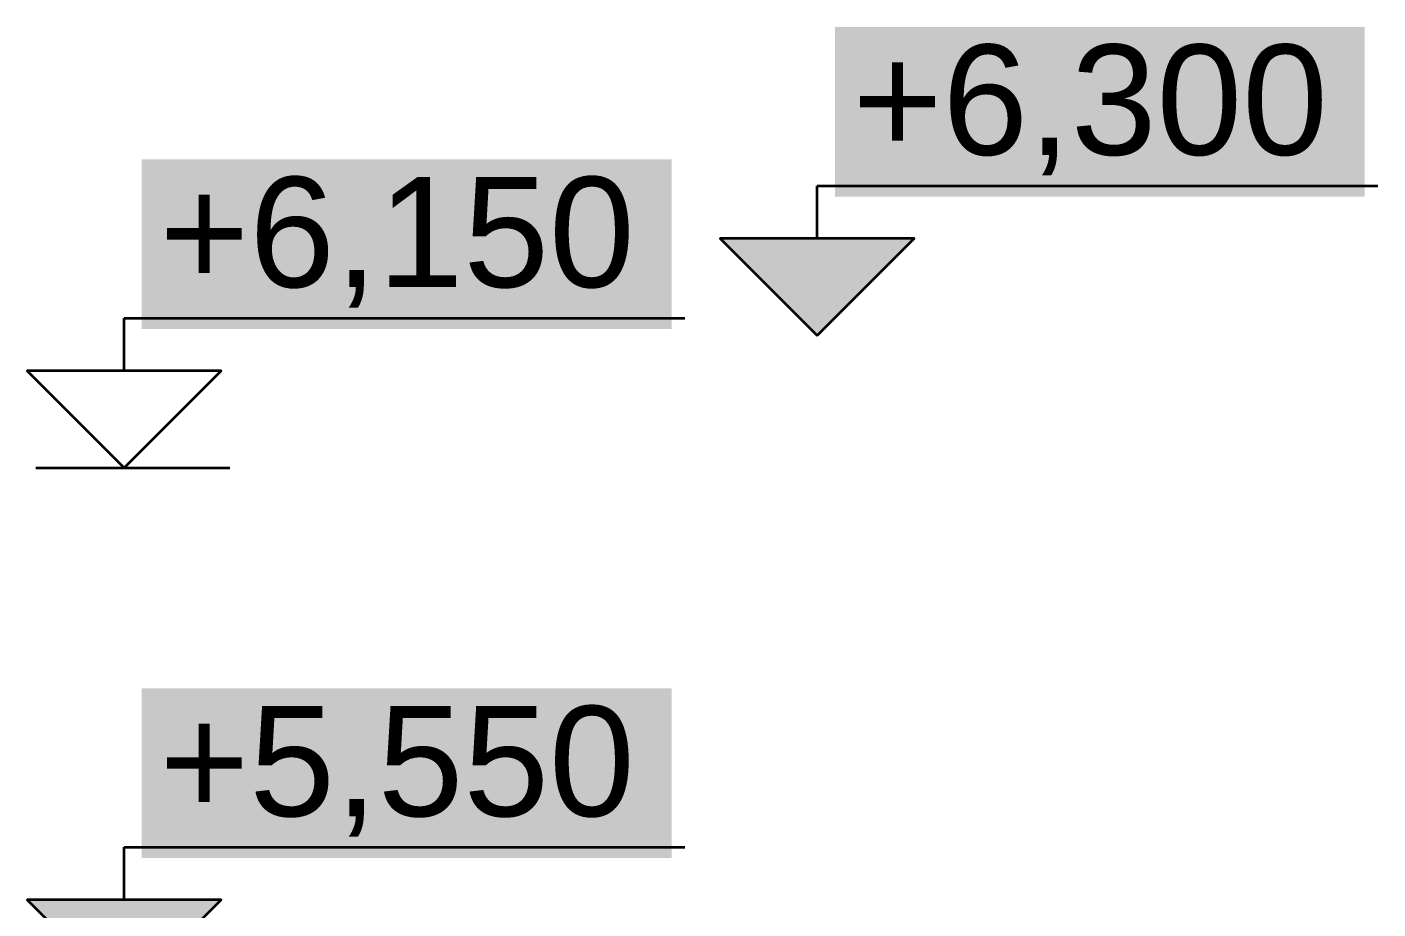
# Model space of a CAD drawing. Header units: metres. Extents: x -12.4 to 53.1, y -2.2 to 12.7.
# Drawn here: x 3.59 to 5.122, y 5.65 to 6.65 of the extents above; entities that cross this region are included whole.
import ezdxf

# ---------------------------------------------------------------- set-up
doc = ezdxf.new("R2010")
doc.units = ezdxf.units.M
doc.layers.add('A-MASKA', color=7, linetype='Continuous', lineweight=18)
doc.layers.add('A-RZEDNE', color=1, linetype='Continuous', lineweight=25)
doc.styles.add('PL_ARIAL', font='arial.ttf')

msp = doc.modelspace()

# ---------------------------------------------------------------- hatches: boundary and pattern name
at = {"layer": 'A-MASKA', "true_color": 0xffffff}
for points in [[(4.5058, 6.4575), (5.1065, 6.4575), (5.1065, 6.65), (4.5058, 6.65)], [(3.72, 6.3075), (4.3208, 6.3075), (4.3208, 6.5), (3.72, 6.5)], [(3.72, 5.7075), (4.3208, 5.7075), (4.3208, 5.9), (3.72, 5.9)]]:
    msp.add_hatch(color=7, dxfattribs=at).paths.add_polyline_path(points)
at = {"layer": 'A-RZEDNE', "true_color": 0x000000}
for points in [[(4.4858, 6.3), (4.5958, 6.41), (4.3758, 6.41)], [(3.7, 5.55), (3.81, 5.66), (3.59, 5.66)]]:
    msp.add_hatch(color=7, dxfattribs=at).paths.add_polyline_path(points)

# ---------------------------------------------------------------- linework, layer by layer
at = {"layer": 'A-RZEDNE', "lineweight": 35, "ltscale": 0.05}
for points in [[(4.4858, 6.41), (4.4858, 6.47)], [(4.4858, 6.47), (5.1215, 6.47)], [(3.7, 6.26), (3.7, 6.32)], [(3.7, 6.32), (4.3358, 6.32)], [(3.6, 6.15), (3.82, 6.15)], [(3.7, 5.66), (3.7, 5.72)], [(3.7, 5.72), (4.3358, 5.72)]]:
    msp.add_lwpolyline(points, dxfattribs=at)
for points in [[(4.4858, 6.3), (4.5958, 6.41), (4.3758, 6.41)], [(3.7, 6.15), (3.81, 6.26), (3.59, 6.26)], [(3.7, 5.55), (3.81, 5.66), (3.59, 5.66)]]:
    msp.add_lwpolyline(points, close=True, dxfattribs=at)

# ---------------------------------------------------------------- texts
at = {"layer": 'A-RZEDNE', "style": 'PL_ARIAL'}
for s, p in [('+6,300', (4.5258, 6.505)), ('+6,150', (3.74, 6.355)), ('+5,550', (3.74, 5.755))]:
    msp.add_text(s, height=0.125, dxfattribs=at).set_placement(p)

doc.saveas('drawing.dxf')
